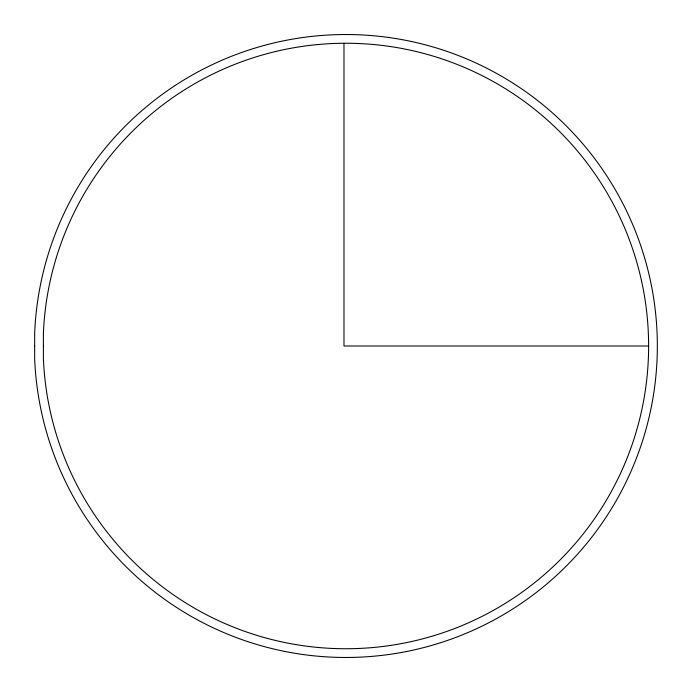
<?xml version="1.0" encoding="UTF-8"?>
<svg xmlns="http://www.w3.org/2000/svg" width="692" height="692" viewBox="0 0 692 692"><rect width="100%" height="100%" fill="white"/><g stroke="black" fill="none" stroke-linecap="round" stroke-linejoin="round"><path stroke-width="1.04" d="M648.603 346L343.976 346L343.976 43.328M34.669 346L34.669 359.018A311.469 311.469 0 0 0 505.35 613.544A311.469 311.469 0 0 0 505.35 78.456A311.469 311.469 0 0 0 34.669 332.982L34.669 346M43.388 346L43.388 358.655A302.741 302.741 0 0 0 500.878 606.045A302.741 302.741 0 0 0 500.878 85.946A302.741 302.741 0 0 0 43.388 333.345L43.388 346"/></g></svg>
